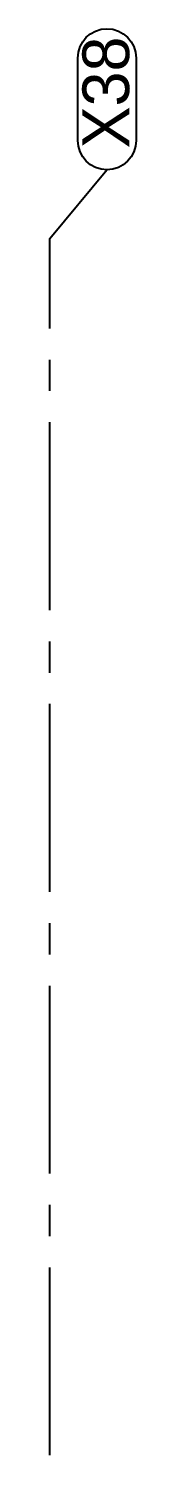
# Model space of a CAD drawing. Header units: millimetres. Extents: x 1066295 to 1300022, y -5734212 to -5454663.
# Drawn here: x 1216792 to 1217139, y -5705871 to -5700134 of the extents above; entities that cross this region are included whole.
import ezdxf

# ---------------------------------------------------------------- set-up
doc = ezdxf.new("R2010")
doc.units = ezdxf.units.MM
doc.header["$LTSCALE"] = 1000
doc.header["$MEASUREMENT"] = 0
for name, pattern in [('AUDIT_D_120904163729-0', [0]), ('T9_KEY PLAN(TYPICAL FLOOR)$0$T8_REFUGE COLUMNS$0$AUDIT_D_120904163729-0', [0]), ('T9_KEY PLAN(TYPICAL FLOOR)$0$T8_REFUGE COLUMNS$0$CENTER2', [1.125, 0.75, -0.125, 0.125, -0.125])]:
    doc.linetypes.add(name, pattern=pattern)
doc.layers.get('0').update_dxf_attribs({"linetype": 'AUDIT_D_120904163729-0'})
doc.layers.add('T9_KEY PLAN(TYPICAL FLOOR)$0$T8(T9 IS SIMILAR)$0$D&W', color=8, linetype='Continuous', lineweight=25)
for name, color, linetype in [('T9_KEY PLAN(TYPICAL FLOOR)$0$T8_REFUGE COLUMNS$0$A-CENTERLINE', 193, 'T9_KEY PLAN(TYPICAL FLOOR)$0$T8_REFUGE COLUMNS$0$CENTER2'), ('T9_KEY PLAN(TYPICAL FLOOR)$0$T8_REFUGE COLUMNS$0$A-COLUMN GRID NUMBERING', 4, 'T9_KEY PLAN(TYPICAL FLOOR)$0$T8_REFUGE COLUMNS$0$AUDIT_D_120904163729-0'), ('T9_KEY PLAN(TYPICAL FLOOR)$0$T8_TYPICAL COLUMNS$0$A-RCC COLS', 3, 'Continuous')]:
    doc.layers.add(name, color=color, linetype=linetype)
doc.styles.add('T9_KEY PLAN(TYPICAL FLOOR)$0$T8_REFUGE COLUMNS$0$STANDARD', font='GOTHIC.TTF')

# ---------------------------------------------------------------- blocks, each defined once
blk = doc.blocks.new('T9_KEY PLAN(TYPICAL FLOOR)$0$T8_REFUGE COLUMNS')
at = {"layer": 'T9_KEY PLAN(TYPICAL FLOOR)$0$T8_REFUGE COLUMNS$0$A-CENTERLINE'}
for p, q in [((1218537.1, -5698573.6), (1218766.4, -5698299.6)), ((1218537.1, -5714683.2), (1218537.1, -5698573.6))]:
    blk.add_line(p, q, dxfattribs=at)
at = {"layer": 'T9_KEY PLAN(TYPICAL FLOOR)$0$T8_REFUGE COLUMNS$0$A-COLUMN GRID NUMBERING', "linetype": 'ByBlock'}
blk.add_lwpolyline([(1218883.6, -5698182.4, -1), (1218649.2, -5698182.4), (1218649.2, -5697853.6, -1), (1218883.6, -5697853.6)], format="xyb", close=True, dxfattribs=at)
at = {"layer": 'T9_KEY PLAN(TYPICAL FLOOR)$0$T8_REFUGE COLUMNS$0$A-COLUMN GRID NUMBERING', "linetype": 'ByBlock', "insert": (1218667.9, -5698213.9), "char_height": 187.5, "attachment_point": 1, "rotation": 90, "style": 'T9_KEY PLAN(TYPICAL FLOOR)$0$T8_REFUGE COLUMNS$0$STANDARD'}
blk.add_mtext_dynamic_manual_height_columns('X38', width=444.685, gutter_width=500, heights=[0], dxfattribs=at)
blk = doc.blocks.new('T9_KEY PLAN(TYPICAL FLOOR)$0$T8_TYPICAL COLUMNS')
at = {"layer": 'T9_KEY PLAN(TYPICAL FLOOR)$0$T8_TYPICAL COLUMNS$0$A-RCC COLS', "linetype": 'ByBlock'}
blk.add_blockref('T9_KEY PLAN(TYPICAL FLOOR)$0$T8_REFUGE COLUMNS', (0, 0), dxfattribs=at)
blk = doc.blocks.new('T9_KEY PLAN(TYPICAL FLOOR)')
at = {"layer": 'T9_KEY PLAN(TYPICAL FLOOR)$0$T8(T9 IS SIMILAR)$0$D&W', "color": 8, "linetype": 'ByBlock'}
blk.add_blockref('T9_KEY PLAN(TYPICAL FLOOR)$0$T8_TYPICAL COLUMNS', (0, 0), dxfattribs=at)
blk = doc.blocks.new('T9_PROFILE SECTIONS')
at = {"linetype": 'ByBlock'}
blk.add_blockref('T9_KEY PLAN(TYPICAL FLOOR)', (0.1954, 0.8356), dxfattribs=at)

msp = doc.modelspace()

# ---------------------------------------------------------------- block references
at = {"linetype": 'ByBlock'}
msp.add_blockref('T9_PROFILE SECTIONS', (-1745.2, -2398.4, 0.4), dxfattribs=at)

doc.saveas('drawing.dxf')
